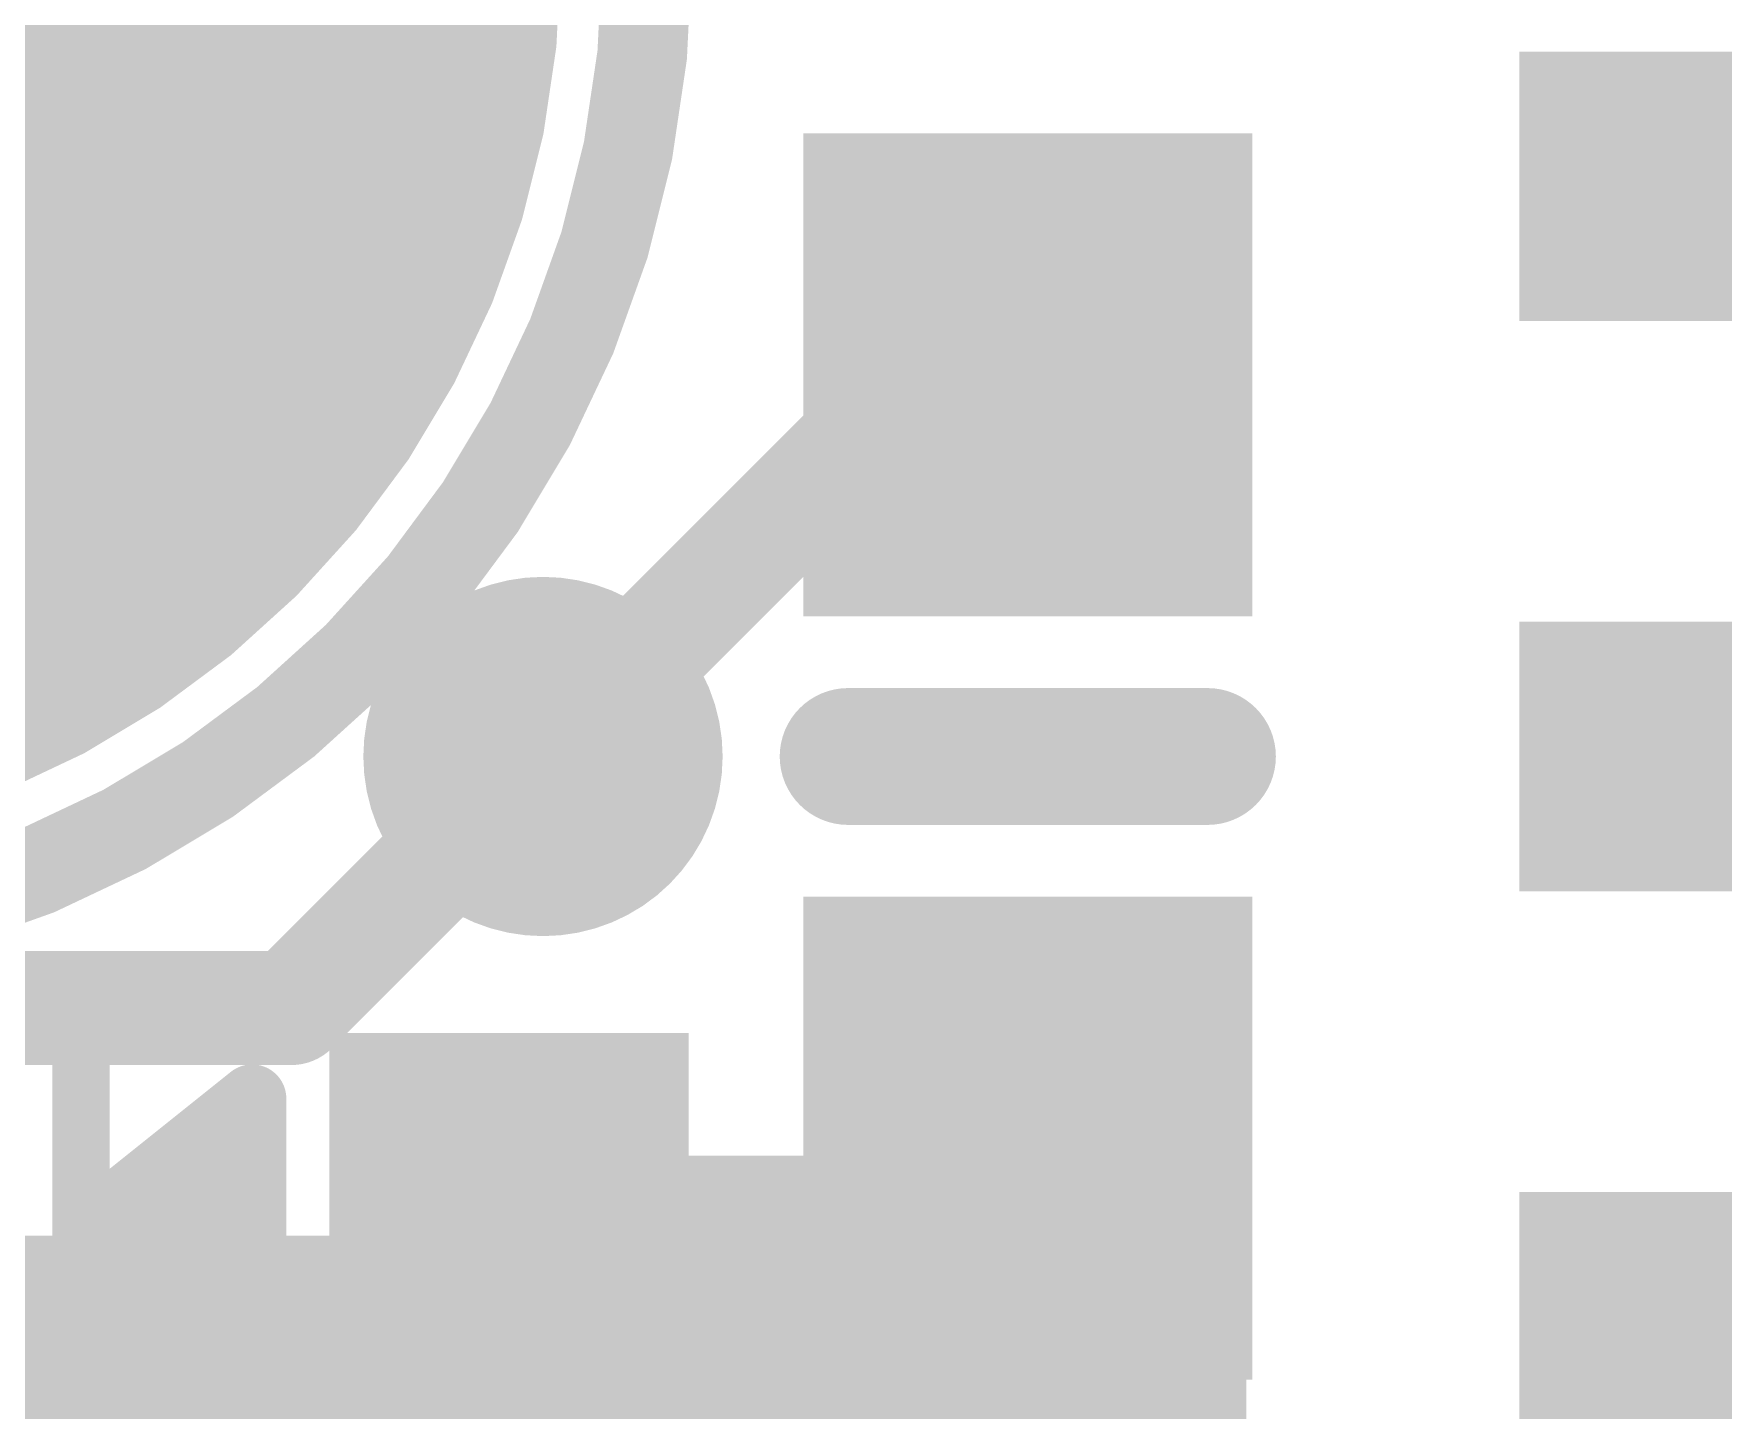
# Model space of a CAD drawing. Extents: x -6.3 to 30.8, y -0.1 to 25.2.
# Drawn here: x 3.375 to 7.136, y 12.006 to 15.072 of the extents above; entities that cross this region are included whole.
import ezdxf

# ---------------------------------------------------------------- set-up
doc = ezdxf.new("R2010")
doc.units = 0
for name, color, linetype in [('1', 12, 'CONTINUOUS'), ('16', 132, 'CONTINUOUS'), ('17', 110, 'CONTINUOUS'), ('18', 110, 'CONTINUOUS'), ('21', 40, 'CONTINUOUS')]:
    doc.layers.add(name, color=color, linetype=linetype)

# ---------------------------------------------------------------- blocks, each defined once
blk = doc.blocks.new('RECT')
blk.add_solid([(-0.5, -0.5), (0.5, -0.5), (-0.5, 0.5), (0.5, 0.5)])
blk = doc.blocks.new('ROUNDP')
at = {"const_width": 0.5}
blk.add_lwpolyline([(0, -0.25, 1), (0, 0.25, 1), (0, -0.25)], format="xyb", dxfattribs=at)
blk = doc.blocks.new('ROUNDV')
at = {"const_width": 0.5}
blk.add_lwpolyline([(0, -0.25, 1), (0, 0.25, 1), (0, -0.25)], format="xyb", dxfattribs=at)

msp = doc.modelspace()

# ---------------------------------------------------------------- linework, layer by layer
at = {"layer": '1', "const_width": 0.254}
for points in [[(5.3585, 14.312), (4.5085, 13.462)], [(5.588, 14.312), (5.3585, 14.312)], [(5.422, 12.446), (5.588, 12.612)], [(4.433, 12.446), (5.422, 12.446)]]:
    msp.add_lwpolyline(points, dxfattribs=at)
at = {"layer": '1', "const_width": 0.127}
for points in [[(5.3585, 14.3755, 1), (5.3585, 14.2485)], [(5.4034, 14.2671, 1), (5.3136, 14.3569)], [(5.588, 14.2485, 1), (5.588, 14.3755)], [(4.4636, 13.5069, 1), (4.5534, 13.4171)], [(5.6329, 12.5671, 1), (5.5431, 12.6569)], [(4.433, 12.5095, 1), (4.433, 12.3825)], [(5.422, 12.3825, 1), (5.422, 12.5095)], [(5.3771, 12.4909, 1), (5.4669, 12.4011)]]:
    msp.add_lwpolyline(points, format="xyb", dxfattribs=at)
at = {"layer": '16', "const_width": 0.254}
for points in [[(4.5085, 13.462), (3.9483, 12.9018)], [(3.9483, 12.9018), (2.6035, 12.9018)]]:
    msp.add_lwpolyline(points, dxfattribs=at)
at = {"layer": '16', "const_width": 0.127}
for points in [[(4.5534, 13.4171, 1), (4.4636, 13.5069)], [(3.9483, 12.8383, 1), (3.9483, 12.9653)], [(3.9034, 12.9467, 1), (3.9932, 12.8569)]]:
    msp.add_lwpolyline(points, format="xyb", dxfattribs=at)
at = {"layer": '21'}
for points, const_width in [([(2.54, 13.04, 1), (2.54, 17.44, 1), (2.54, 13.04)], 0.2), ([(5.188, 13.5382, 1), (5.188, 13.3858)], 0.1524), ([(5.988, 13.3858, 1), (5.988, 13.5382)], 0.1524), ([(3.8989, 12.7, 1), (3.8227, 12.7)], 0.0762), ([(3.8846, 12.6702, 1), (3.837, 12.7298)], 0.0762), ([(3.7973, 12.6873, 1), (3.7973, 12.6111)], 0.0762), ([(3.8608, 12.6111, 1), (3.8608, 12.6873)], 0.0762), ([(3.6068, 12.5349, 1), (3.6068, 12.4587)], 0.0762), ([(3.8608, 12.4587, 1), (3.8608, 12.5349)], 0.0762), ([(3.5671, 12.4758, 1), (3.5195, 12.4162)], 0.0762), ([(3.5195, 12.4758, 1), (3.5671, 12.4162)], 0.0762), ([(3.6703, 12.3825, 1), (3.6703, 12.3063)], 0.0762), ([(3.8608, 12.3063, 1), (3.8608, 12.3825)], 0.0762), ([(3.8227, 12.192, 1), (3.8989, 12.192)], 0.0762), ([(3.837, 12.1622, 1), (3.8846, 12.2218)], 0.0762)]:
    msp.add_lwpolyline(points, format="xyb", dxfattribs=dict(at, const_width=const_width))
for points, const_width in [([(5.188, 13.462), (5.988, 13.462)], 0.3048), ([(3.8608, 12.7), (3.5433, 12.446)], 0.1524), ([(3.8608, 12.192), (3.8608, 12.7)], 0.1524), ([(3.7973, 12.6492), (3.8608, 12.6492)], 0.1524), ([(3.6068, 12.4968), (3.8608, 12.4968)], 0.1524), ([(3.5433, 12.446), (3.8608, 12.192)], 0.1524), ([(3.6703, 12.3444), (3.8608, 12.3444)], 0.1524)]:
    msp.add_lwpolyline(points, dxfattribs=dict(at, const_width=const_width))

# ---------------------------------------------------------------- block references
at = {"layer": '1', "rotation": 90}
for p, xscale, yscale in [((7.7825, 14.732), 0.6, 2.2), ((7.7825, 13.462), 0.6, 2.2), ((4.433, 12.446), 0.8, 0.8), ((7.7825, 12.192), 0.6, 2.2)]:
    msp.add_blockref('RECT', p, dxfattribs=dict(at, xscale=xscale, yscale=yscale))
at = {"layer": '1', "xscale": 1.075, "rotation": 90}
for p in [(5.588, 14.312), (5.588, 12.612)]:
    msp.add_blockref('RECT', p, dxfattribs=at)
at = {"layer": '16', "xscale": 3.2, "yscale": 3.2, "rotation": 180}
msp.add_blockref('RECT', (4.4746, 10.795), dxfattribs=at)
at = {"layer": '17', "xscale": 4.016, "yscale": 4.016}
msp.add_blockref('ROUNDP', (2.54, 15.24), dxfattribs=at)
msp.add_blockref('ROUNDP', (2.54, 15.24), dxfattribs=at)
at = {"layer": '18', "xscale": 0.8001, "yscale": 0.8001}
msp.add_blockref('ROUNDV', (4.5085, 13.462), dxfattribs=at)
msp.add_blockref('ROUNDV', (4.5085, 13.462), dxfattribs=at)
at = {"layer": '21', "xscale": 0.762, "yscale": 0.127, "rotation": 90}
msp.add_blockref('RECT', (3.4798, 12.446), dxfattribs=at)

doc.saveas('drawing.dxf')
